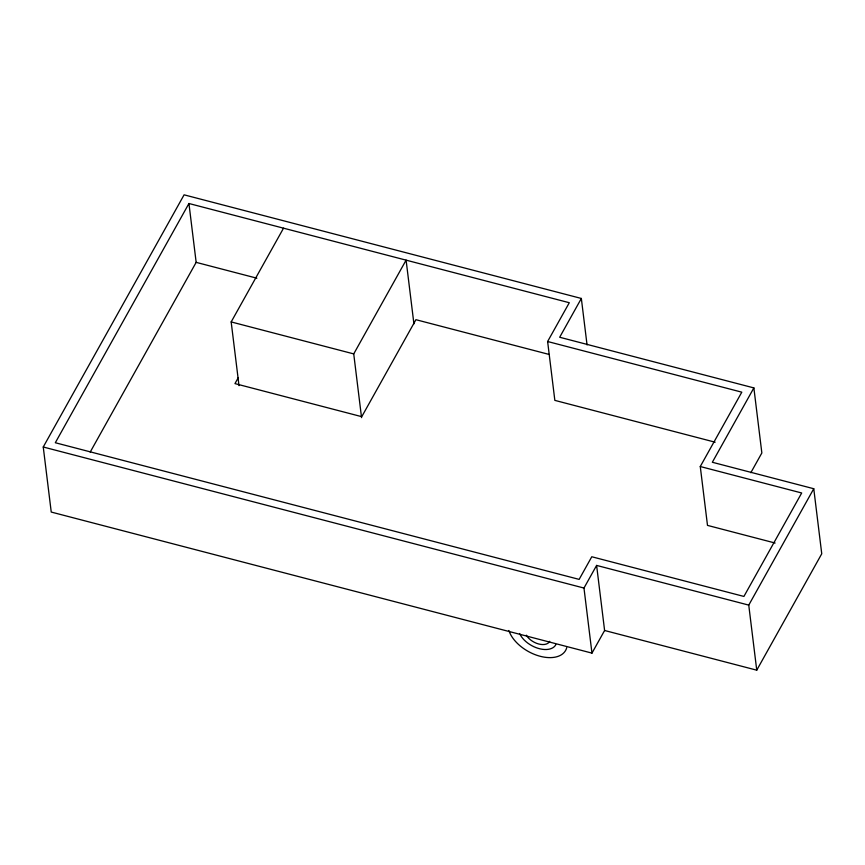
<?xml version="1.0" encoding="UTF-8"?>
<svg xmlns="http://www.w3.org/2000/svg" width="865" height="865" viewBox="0 0 865 865"><rect width="100%" height="100%" fill="white"/><g stroke="black" fill="none" stroke-linecap="round" stroke-linejoin="round"><path stroke-width="1.3" d="M604.603 630.488L756.745 670.17L748.755 605.111L596.612 565.418L604.603 630.488L591.963 653.118L51.24 512.058L43.25 447L184.094 194.83L581.345 298.457L587.054 344.93M188.938 203.502L55.317 442.739L579.139 579.388L591.779 556.757L743.911 596.439L801.693 492.985L700.272 466.527L741.802 392.169L547.621 341.513L569.289 302.718L188.938 203.502L196.16 262.365L90.187 452.103M239 385.66L231.171 321.931L283.536 228.176M238.232 377.767L234.966 383.606L361.754 416.681L415.924 319.693L549.091 354.434M361.559 417.633L353.731 353.904L406.096 260.149L413.924 323.878M581.345 298.457L559.677 337.253L753.869 387.909L761.849 452.968L750.82 472.723M591.963 653.118L583.972 588.049L596.612 565.418M753.869 387.909L712.338 462.267L813.76 488.725L821.75 553.784L756.745 670.17M748.755 605.111L813.76 488.725M196.16 262.365L256.851 278.195M715.15 442.199L554.843 400.376L547.621 341.513M231.171 321.931L353.731 353.904M775.116 543.036L707.494 525.39L700.272 466.527M43.25 447L583.972 588.049M566.726 647.712A32.156 19.171 29.2 0 1 538.679 655.865A32.156 19.171 29.2 0 1 508.88 630.488M555.849 644.641A20.814 12.402 29.2 0 1 538.041 648.317A20.814 12.402 29.2 0 1 519.595 633.504M549.718 641.311A13.829 8.25 29.2 0 1 538.711 643.993A13.829 8.25 29.2 0 1 526.298 635.191"/></g></svg>
